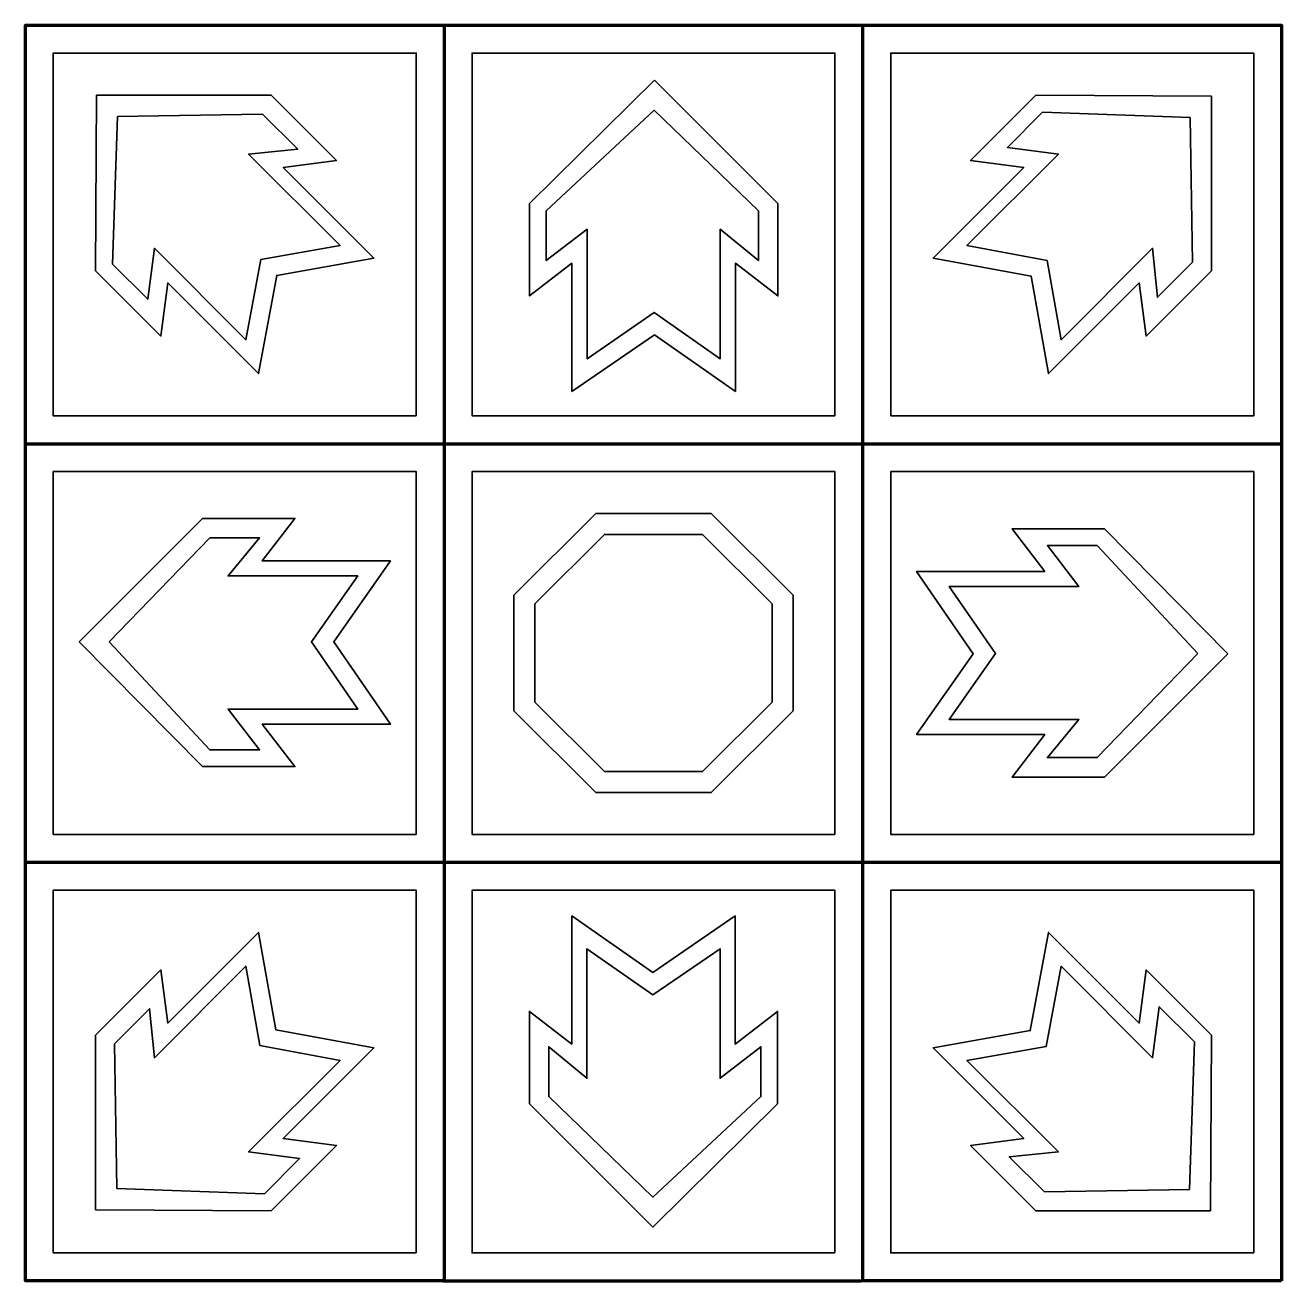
# Model space of a CAD drawing. Header units: millimetres. Extents: x 50 to 950, y -950 to -50.
import ezdxf

# ---------------------------------------------------------------- set-up
doc = ezdxf.new("R2010")
doc.units = ezdxf.units.MM
doc.header["$MEASUREMENT"] = 0
doc.layers.add('Layer 1', color=7, linetype='Continuous', lineweight=0)
doc.layers.add('Layer 2', color=7, linetype='Continuous', lineweight=0)

msp = doc.modelspace()

# ---------------------------------------------------------------- linework, layer by layer
at = {"layer": 'Layer 1', "color": 158, "lineweight": 70, "true_color": 0x0e1d36}
for p, q in [((350.05, -50), (649.95, -50)), ((49.84, -350), (950.16, -349.98)), ((49.84, -650.01), (950.16, -649.99)), ((349.08, -950), (648.98, -950))]:
    msp.add_line(p, q, dxfattribs=at)
for points in [[(350, -950), (50, -950), (50, -50), (350, -50)], [(950, -950), (650, -950), (650, -50), (950, -50)]]:
    msp.add_lwpolyline(points, close=True, dxfattribs=at)
at = {"layer": 'Layer 2', "color": 1, "lineweight": 35, "true_color": 0xff0000}
for points in [[(330, -330), (70, -330), (70, -70), (330, -70)], [(630, -330), (370, -330), (370, -70), (630, -70)], [(930, -330), (670, -330), (670, -70), (930, -70)], [(500.64, -89.48), (589.08, -177.9), (589.08, -244.13), (558.66, -220.64), (558.66, -312.5), (500.64, -271.97), (441.6, -312.5), (441.6, -220.64), (411.18, -244.13), (411.18, -177.9)], [(101.01, -100.29), (226.07, -100.27), (272.9, -147.1), (234.78, -152.01), (299.73, -216.96), (230.04, -229.33), (216.96, -299.73), (152.01, -234.78), (147.1, -272.9), (100.27, -226.07)], [(899.71, -101.01), (899.73, -226.07), (852.9, -272.9), (847.99, -234.78), (783.04, -299.73), (770.67, -230.04), (700.27, -216.96), (765.22, -152.01), (727.1, -147.1), (773.93, -100.27)], [(116.11, -115.52), (219.83, -113.76), (245.09, -139.02), (209.89, -142.4), (275.52, -208.02), (218.64, -218.05), (208.02, -275.52), (142.4, -209.89), (137.62, -246.49), (112.36, -221.23)], [(500.55, -110.94), (575.13, -183.03), (575.13, -218.75), (547.86, -196.25), (547.86, -289.06), (500.55, -255.93), (452.4, -289.06), (452.4, -196.25), (423.15, -218.75), (423.15, -183.03)], [(884.48, -116.11), (886.24, -219.83), (860.98, -245.09), (857.6, -209.89), (791.98, -275.52), (781.95, -218.64), (724.48, -208.02), (790.11, -142.4), (753.51, -137.62), (778.77, -112.36)], [(330, -630), (70, -630), (70, -370), (330, -370)], [(630, -630), (370, -630), (370, -370), (630, -370)], [(930, -630), (670, -630), (670, -370), (930, -370)], [(88.49, -492), (176.91, -403.55), (243.14, -403.55), (219.65, -433.97), (311.51, -433.97), (270.97, -492), (311.51, -551.03), (219.65, -551.03), (243.14, -581.45), (176.91, -581.45)], [(541.42, -400), (458.58, -400), (400, -458.58), (400, -541.42), (458.58, -600), (541.42, -600), (600, -541.42), (600, -458.58)], [(911.51, -500.51), (823.09, -588.95), (756.86, -588.95), (780.35, -558.53), (688.49, -558.53), (729.03, -500.51), (688.49, -441.47), (780.35, -441.47), (756.86, -411.05), (823.09, -411.05)], [(109.95, -492.08), (182.04, -417.5), (217.76, -417.5), (195.26, -444.77), (288.07, -444.77), (254.93, -492.08), (288.07, -540.23), (195.26, -540.23), (217.76, -569.49), (182.04, -569.49)], [(535.21, -415), (464.79, -415), (415, -464.79), (415, -535.21), (464.79, -585), (535.21, -585), (585, -535.21), (585, -464.79)], [(890.05, -500.42), (817.96, -575), (782.24, -575), (804.74, -547.73), (711.93, -547.73), (745.07, -500.42), (711.93, -452.27), (804.74, -452.27), (782.24, -423.02), (817.96, -423.02)], [(330, -930), (70, -930), (70, -670), (330, -670)], [(630, -930), (370, -930), (370, -670), (630, -670)], [(930, -930), (670, -930), (670, -670), (930, -670)], [(499.49, -911.51), (411.05, -823.09), (411.05, -756.86), (441.47, -780.35), (441.47, -688.49), (499.49, -729.03), (558.53, -688.49), (558.53, -780.35), (588.95, -756.86), (588.95, -823.09)], [(100.29, -898.99), (100.27, -773.93), (147.1, -727.1), (152.01, -765.22), (216.96, -700.27), (229.33, -769.96), (299.73, -783.04), (234.78, -847.99), (272.9, -852.9), (226.07, -899.73)], [(898.99, -899.71), (773.93, -899.73), (727.1, -852.9), (765.22, -847.99), (700.27, -783.04), (769.96, -770.67), (783.04, -700.27), (847.99, -765.22), (852.9, -727.1), (899.73, -773.93)], [(499.58, -890.05), (425, -817.96), (425, -782.24), (452.27, -804.74), (452.27, -711.93), (499.58, -745.07), (547.73, -711.93), (547.73, -804.74), (576.98, -782.24), (576.98, -817.96)], [(115.52, -883.89), (113.76, -780.17), (139.02, -754.91), (142.4, -790.11), (208.02, -724.48), (218.05, -781.36), (275.52, -791.98), (209.89, -857.6), (246.49, -862.38), (221.23, -887.64)], [(883.89, -884.48), (780.17, -886.24), (754.91, -860.98), (790.11, -857.6), (724.48, -791.98), (781.36, -781.95), (791.98, -724.48), (857.6, -790.11), (862.38, -753.51), (887.64, -778.77)]]:
    msp.add_lwpolyline(points, close=True, dxfattribs=at)

doc.saveas('drawing.dxf')
